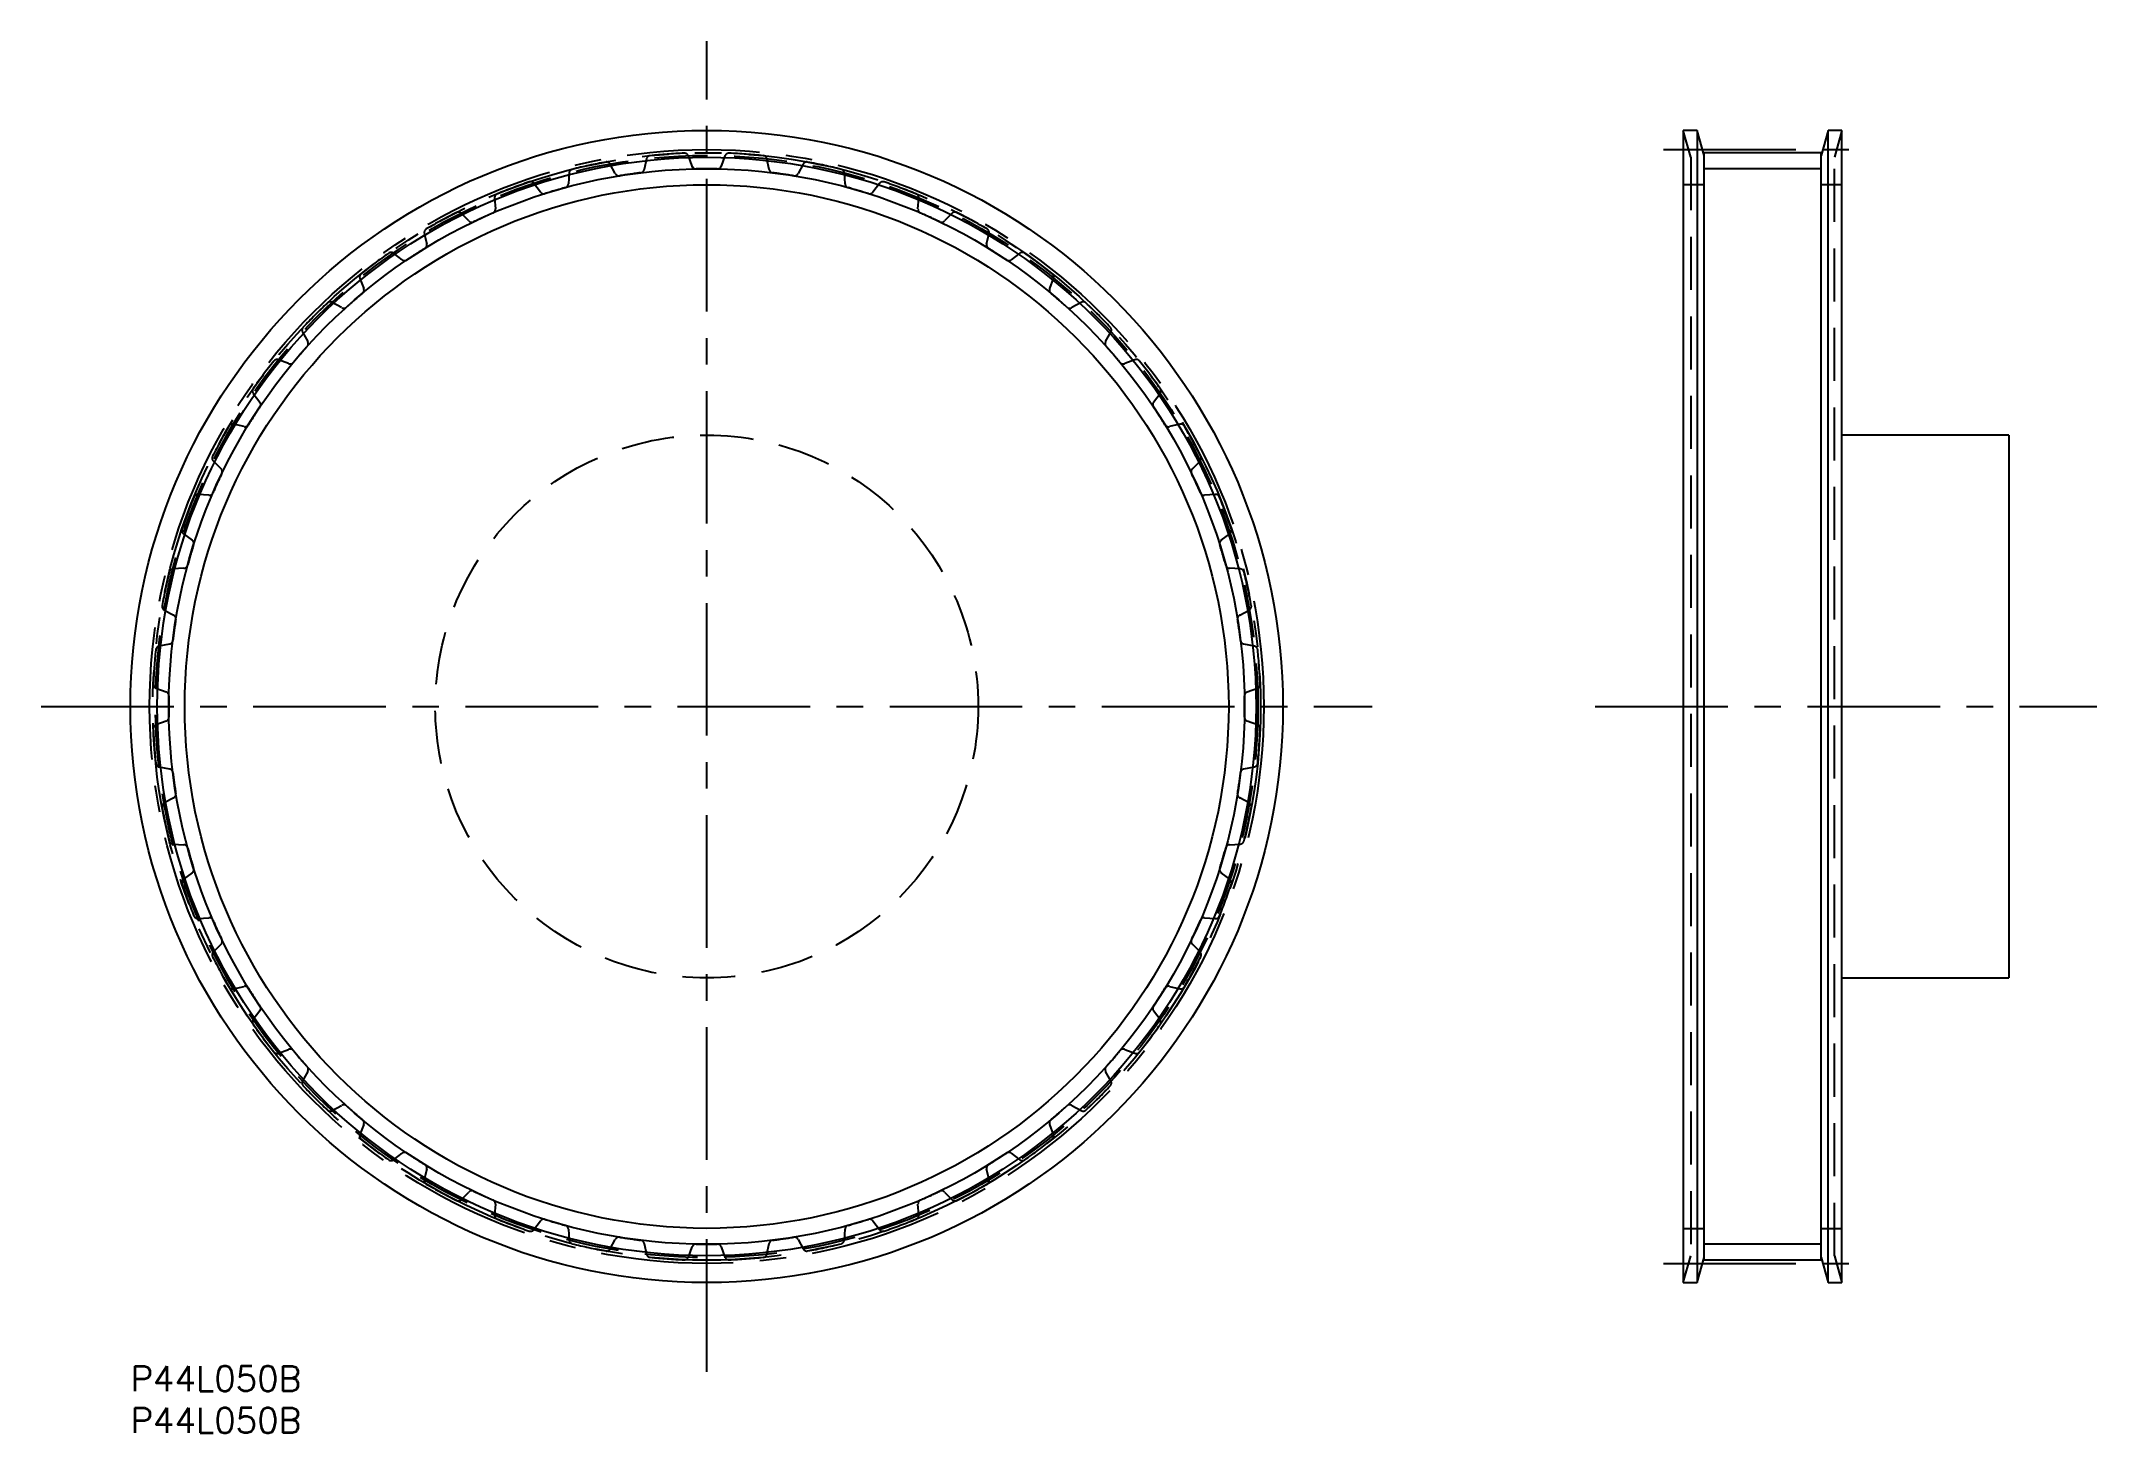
# Model space of a CAD drawing. Extents: x -11 to 235, y -8 to 159.
import ezdxf

# ---------------------------------------------------------------- set-up
doc = ezdxf.new("R2010")
doc.units = 0
doc.header["$LTSCALE"] = 0.5
for name, pattern in [('CENTER', [50.8, 31.75, -6.35, 6.35, -6.35]), ('DASHED', [19.05, 12.7, -6.35]), ('PHANTOM', [63.5, 31.75, -6.35, 6.35, -6.35, 6.35, -6.35])]:
    doc.linetypes.add(name, pattern=pattern)
for name, color, linetype in [('MSM_CENTER', 1, 'CENTER'), ('MSM_CONTINUOUS', 7, 'CONTINUOUS'), ('MSM_DASHED', 4, 'DASHED'), ('MSM_IMAGINARY', 6, 'PHANTOM'), ('MSM_NARROW', 5, 'CONTINUOUS'), ('MSM_PART_NUMBER', 7, 'CONTINUOUS')]:
    doc.layers.add(name, color=color, linetype=linetype)
doc.styles.get("Standard").update_dxf_attribs({"font": 'txt.shx', "height": 3, "bigfont": 'bigfont.shx'})

msp = doc.modelspace()

# ---------------------------------------------------------------- linework, layer by layer
at = {"layer": 'MSM_CENTER'}
for p, q in [((69, -0.69), (69, 158.7)), ((183.55, 145.7), (207.3, 145.7)), ((-10.69, 79), (148.7, 79)), ((175.4, 79), (235.46, 79)), ((183.55, 12.3), (207.3, 12.3))]:
    msp.add_line(p, q, dxfattribs=at)
msp.add_circle((69, 79), 66.7, dxfattribs=at)
at = {"layer": 'MSM_CONTINUOUS'}
for p, q in [((187.59, 148), (185.93, 148)), ((185.93, 148), (185.93, 10)), ((188.43, 145), (187.59, 148)), ((187.59, 148), (187.59, 10)), ((203.27, 148), (202.43, 145)), ((204.93, 148), (203.27, 148)), ((203.27, 10), (203.27, 148)), ((204.93, 10), (204.93, 148)), ((202.43, 145.32), (188.43, 145.32)), ((188.43, 12.68), (188.43, 145.32)), ((202.43, 12.68), (202.43, 145.32)), ((224.93, 111.5), (204.93, 111.5)), ((224.93, 111.5), (224.93, 46.5)), ((204.93, 46.5), (224.93, 46.5)), ((187.59, 10), (188.43, 13)), ((202.43, 12.68), (188.43, 12.68)), ((202.43, 13), (203.27, 10)), ((185.93, 10), (187.59, 10)), ((203.27, 10), (204.93, 10))]:
    msp.add_line(p, q, dxfattribs=at)
for radius in [69, 65.78, 62.5]:
    msp.add_circle((69, 79), radius, dxfattribs=at)
at = {"layer": 'MSM_DASHED'}
for p, q in [((186.83, 144.78), (185.93, 148)), ((204.93, 148), (204.03, 144.78)), ((52.52, 142.88), (52.44, 141.6)), ((58.06, 142.82), (57.45, 143.95)), ((61.78, 144.58), (61.52, 143.32)), ((67.25, 143.73), (66.81, 144.94)), ((71.19, 144.94), (70.75, 143.73)), ((76.48, 143.32), (76.22, 144.58)), ((80.55, 143.95), (79.94, 142.82)), ((85.56, 141.6), (85.48, 142.88)), ((186.83, 144.78), (186.83, 13.22)), ((204.03, 13.22), (204.03, 144.78)), ((49.09, 140.61), (48.32, 141.65)), ((89.68, 141.65), (88.91, 140.61)), ((188.43, 141.5), (185.93, 141.5)), ((204.93, 141.5), (202.43, 141.5)), ((40.52, 137.15), (39.62, 138.07)), ((43.6, 139.89), (43.7, 138.6)), ((94.3, 138.6), (94.4, 139.89)), ((98.38, 138.07), (97.48, 137.15)), ((35.19, 135.65), (35.48, 134.4)), ((102.52, 134.4), (102.81, 135.65)), ((32.54, 132.51), (31.51, 133.29)), ((106.49, 133.29), (105.46, 132.51)), ((27.47, 130.27), (27.93, 129.06)), ((110.07, 129.06), (110.53, 130.27)), ((25.29, 126.77), (24.17, 127.4)), ((113.83, 127.4), (112.71, 126.77)), ((20.6, 123.83), (21.23, 122.71)), ((116.77, 122.71), (117.4, 123.83)), ((18.94, 120.07), (17.73, 120.53)), ((120.27, 120.53), (119.06, 120.07)), ((14.71, 116.49), (15.49, 115.46)), ((122.51, 115.46), (123.29, 116.49)), ((13.6, 112.52), (12.35, 112.81)), ((125.65, 112.81), (124.4, 112.52)), ((9.93, 108.38), (10.85, 107.48)), ((127.15, 107.48), (128.07, 108.38)), ((9.4, 104.3), (8.11, 104.4)), ((129.89, 104.4), (128.6, 104.3)), ((6.35, 99.68), (7.39, 98.91)), ((130.61, 98.91), (131.65, 99.68)), ((6.4, 95.56), (5.12, 95.48)), ((132.88, 95.48), (131.6, 95.56)), ((4.05, 90.55), (5.18, 89.94)), ((132.82, 89.94), (133.95, 90.55)), ((4.68, 86.48), (3.42, 86.22)), ((134.58, 86.22), (133.32, 86.48)), ((3.06, 81.19), (4.27, 80.75)), ((133.73, 80.75), (134.94, 81.19)), ((4.27, 77.25), (3.06, 76.81)), ((134.94, 76.81), (133.73, 77.25)), ((3.42, 71.78), (4.68, 71.52)), ((133.32, 71.52), (134.58, 71.78)), ((5.18, 68.06), (4.05, 67.45)), ((133.95, 67.45), (132.82, 68.06)), ((5.12, 62.52), (6.4, 62.44)), ((131.6, 62.44), (132.88, 62.52)), ((7.39, 59.09), (6.35, 58.32)), ((131.65, 58.32), (130.61, 59.09)), ((8.11, 53.6), (9.4, 53.7)), ((128.6, 53.7), (129.89, 53.6)), ((10.85, 50.52), (9.93, 49.62)), ((128.07, 49.62), (127.15, 50.52)), ((12.35, 45.19), (13.6, 45.48)), ((124.4, 45.48), (125.65, 45.19)), ((15.49, 42.54), (14.71, 41.51)), ((123.29, 41.51), (122.51, 42.54)), ((17.73, 37.47), (18.94, 37.93)), ((119.06, 37.93), (120.27, 37.47)), ((21.23, 35.29), (20.6, 34.17)), ((117.4, 34.17), (116.77, 35.29)), ((24.17, 30.6), (25.29, 31.23)), ((112.71, 31.23), (113.83, 30.6)), ((27.93, 28.94), (27.47, 27.73)), ((110.53, 27.73), (110.07, 28.94)), ((31.51, 24.71), (32.54, 25.49)), ((105.46, 25.49), (106.49, 24.71)), ((35.48, 23.6), (35.19, 22.35)), ((102.81, 22.35), (102.52, 23.6)), ((39.62, 19.93), (40.52, 20.85)), ((97.48, 20.85), (98.38, 19.93)), ((43.7, 19.4), (43.6, 18.11)), ((48.32, 16.35), (49.09, 17.39)), ((88.91, 17.39), (89.68, 16.35)), ((94.4, 18.11), (94.3, 19.4)), ((52.44, 16.4), (52.52, 15.12)), ((57.45, 14.05), (58.06, 15.18)), ((79.94, 15.18), (80.55, 14.05)), ((85.48, 15.12), (85.56, 16.4)), ((185.93, 16.5), (188.43, 16.5)), ((202.43, 16.5), (204.93, 16.5)), ((61.52, 14.68), (61.78, 13.42)), ((66.81, 13.06), (67.25, 14.27)), ((70.75, 14.27), (71.19, 13.06)), ((76.22, 13.42), (76.48, 14.68)), ((185.93, 10), (186.83, 13.22)), ((204.03, 13.22), (204.93, 10))]:
    msp.add_line(p, q, dxfattribs=at)
for radius in [66, 32.5]:
    msp.add_circle((69, 79), radius, dxfattribs=at)
for centre, radius, start, end in [((69, 79), 66.32, 92.3146, 95.8672), ((66.34, 144.77), 0.5, 20, 92.3146), ((71.66, 144.77), 0.5, 87.6854, 160), ((69, 79), 66.32, 84.1328, 87.6854), ((53.02, 142.85), 0.5, 104.0491, 176.3636), ((69, 79), 66.32, 100.4964, 104.0491), ((57.01, 143.72), 0.5, 28.1818, 100.4964), ((58.5, 143.06), 0.5, 208.1818, 279.3098), ((69, 79), 64.41, 97.0539, 99.3098), ((61.03, 143.42), 0.5, 277.0538, 348.1818), ((62.27, 144.48), 0.5, 95.8672, 168.1818), ((67.72, 143.9), 0.5, 200, 271.128), ((69, 79), 64.41, 88.872, 91.128), ((70.28, 143.9), 0.5, 268.872, 340), ((75.73, 144.48), 0.5, 11.8182, 84.1328), ((76.97, 143.42), 0.5, 191.8182, 262.9461), ((69, 79), 64.41, 80.6902, 82.9461), ((79.5, 143.06), 0.5, 260.6902, 331.8182), ((80.99, 143.72), 0.5, 79.5036, 151.8182), ((69, 79), 66.32, 75.9509, 79.5036), ((84.98, 142.85), 0.5, 3.6364, 75.9509), ((44.1, 139.93), 0.5, 112.2309, 184.5455), ((69, 79), 66.32, 108.6782, 112.2309), ((47.92, 141.35), 0.5, 36.3636, 108.6782), ((49.49, 140.91), 0.5, 216.3636, 287.4916), ((69, 79), 64.41, 105.2357, 107.4916), ((51.94, 141.63), 0.5, 285.2357, 356.3636), ((86.06, 141.63), 0.5, 183.6364, 254.7643), ((69, 79), 64.41, 72.5084, 74.7643), ((88.51, 140.91), 0.5, 252.5084, 323.6364), ((90.08, 141.35), 0.5, 71.3218, 143.6364), ((69, 79), 66.32, 67.7691, 71.3218), ((93.9, 139.93), 0.5, 355.4545, 67.7691), ((69, 79), 66.32, 116.86, 120.4127), ((39.26, 137.72), 0.5, 44.5455, 116.86), ((69, 79), 64.41, 113.4175, 115.6734), ((43.2, 138.56), 0.5, 293.4175, 4.5455), ((94.8, 138.56), 0.5, 175.4545, 246.5825), ((69, 79), 64.41, 64.3266, 66.5825), ((98.74, 137.72), 0.5, 63.14, 135.4545), ((69, 79), 66.32, 59.5873, 63.14), ((35.68, 135.76), 0.5, 120.4127, 192.7273), ((40.88, 137.5), 0.5, 224.5455, 295.6734), ((97.12, 137.5), 0.5, 244.3266, 315.4545), ((102.32, 135.76), 0.5, 347.2727, 59.5873), ((69, 79), 66.32, 125.0418, 128.5945), ((31.21, 132.89), 0.5, 52.7273, 125.0418), ((69, 79), 64.41, 121.5993, 123.8552), ((34.99, 134.29), 0.5, 301.5993, 12.7273), ((103.01, 134.29), 0.5, 167.2727, 238.4007), ((69, 79), 64.41, 56.1448, 58.4007), ((106.79, 132.89), 0.5, 54.9582, 127.2727), ((69, 79), 66.32, 51.4055, 54.9582), ((27.94, 130.44), 0.5, 128.5945, 200.9091), ((32.84, 132.9), 0.5, 232.7273, 303.8552), ((105.16, 132.9), 0.5, 236.1447, 307.2727), ((110.06, 130.44), 0.5, 339.0909, 51.4055), ((69, 79), 64.41, 129.7811, 132.0371), ((27.47, 128.88), 0.5, 309.7811, 20.9091), ((110.53, 128.88), 0.5, 159.0909, 230.2189), ((69, 79), 64.41, 47.9629, 50.2189), ((69, 79), 66.32, 133.2237, 136.7763), ((23.92, 126.96), 0.5, 60.9091, 133.2237), ((25.54, 127.21), 0.5, 240.9091, 312.0371), ((112.46, 127.21), 0.5, 227.9629, 299.0909), ((114.08, 126.96), 0.5, 46.7763, 119.0909), ((69, 79), 66.32, 43.2237, 46.7763), ((21.04, 124.08), 0.5, 136.7763, 209.0909), ((116.96, 124.08), 0.5, 330.9091, 43.2237), ((69, 79), 64.41, 137.9629, 140.2189), ((20.79, 122.46), 0.5, 317.9629, 29.0909), ((117.21, 122.46), 0.5, 150.9091, 222.0371), ((69, 79), 64.41, 39.7811, 42.0371), ((69, 79), 66.32, 141.4055, 144.9582), ((17.56, 120.06), 0.5, 69.0909, 141.4055), ((19.12, 120.53), 0.5, 249.0909, 320.2189), ((118.88, 120.53), 0.5, 219.7811, 290.9091), ((120.44, 120.06), 0.5, 38.5945, 110.9091), ((69, 79), 66.32, 35.0418, 38.5945), ((15.11, 116.79), 0.5, 144.9582, 217.2727), ((122.89, 116.79), 0.5, 322.7273, 35.0418), ((69, 79), 64.41, 146.1448, 148.4007), ((15.1, 115.16), 0.5, 326.1447, 37.2727), ((122.9, 115.16), 0.5, 142.7273, 213.8552), ((69, 79), 64.41, 31.5993, 33.8552), ((69, 79), 66.32, 149.5873, 153.14), ((12.24, 112.32), 0.5, 77.2727, 149.5873), ((13.71, 113.01), 0.5, 257.2727, 328.4007), ((124.29, 113.01), 0.5, 211.5993, 282.7273), ((125.76, 112.32), 0.5, 30.4127, 102.7273), ((69, 79), 66.32, 26.86, 30.4127), ((10.28, 108.74), 0.5, 153.14, 225.4545), ((127.72, 108.74), 0.5, 314.5455, 26.86), ((69, 79), 64.41, 154.3266, 156.5825), ((10.5, 107.12), 0.5, 334.3266, 45.4545), ((127.5, 107.12), 0.5, 134.5455, 205.6734), ((69, 79), 64.41, 23.4175, 25.6734), ((69, 79), 66.32, 157.7691, 161.3218), ((8.07, 103.9), 0.5, 85.4545, 157.7691), ((9.44, 104.8), 0.5, 265.4545, 336.5825), ((128.56, 104.8), 0.5, 203.4175, 274.5455), ((129.93, 103.9), 0.5, 22.2309, 94.5455), ((69, 79), 66.32, 18.6782, 22.2309), ((6.65, 100.08), 0.5, 161.3218, 233.6364), ((7.09, 98.51), 0.5, 342.5084, 53.6364), ((130.91, 98.51), 0.5, 126.3636, 197.4916), ((131.35, 100.08), 0.5, 306.3636, 18.6782), ((69, 79), 64.41, 162.5084, 164.7643), ((69, 79), 64.41, 15.2357, 17.4916), ((69, 79), 66.32, 165.9509, 169.5036), ((5.15, 94.98), 0.5, 93.6364, 165.9509), ((6.37, 96.06), 0.5, 273.6364, 344.7643), ((131.63, 96.06), 0.5, 195.2357, 266.3636), ((132.85, 94.98), 0.5, 14.0491, 86.3636), ((69, 79), 66.32, 10.4964, 14.0491), ((4.28, 90.99), 0.5, 169.5036, 241.8182), ((133.72, 90.99), 0.5, 298.1818, 10.4964), ((69, 79), 64.41, 170.6902, 172.9461), ((4.94, 89.5), 0.5, 350.6902, 61.8182), ((133.06, 89.5), 0.5, 118.1818, 189.3098), ((69, 79), 64.41, 7.0539, 9.3098), ((3.52, 85.73), 0.5, 101.8182, 174.1328), ((4.58, 86.97), 0.5, 281.8182, 352.9461), ((133.42, 86.97), 0.5, 187.0538, 258.1818), ((134.48, 85.73), 0.5, 5.8672, 78.1818), ((69, 79), 66.32, 174.1328, 177.6854), ((69, 79), 66.32, 2.3146, 5.8672), ((3.23, 81.66), 0.5, 177.6854, 250), ((134.77, 81.66), 0.5, 290, 2.3146), ((4.1, 80.28), 0.5, 358.872, 70), ((69, 79), 64.41, 178.872, 181.128), ((133.9, 80.28), 0.5, 110, 181.128), ((69, 79), 64.41, 358.872, 1.128), ((3.23, 76.34), 0.5, 110, 182.3146), ((69, 79), 66.32, 182.3146, 185.8672), ((4.1, 77.72), 0.5, 290, 1.128), ((133.9, 77.72), 0.5, 178.872, 250), ((134.77, 76.34), 0.5, 357.6854, 70), ((69, 79), 66.32, 354.1328, 357.6854), ((3.52, 72.27), 0.5, 185.8672, 258.1818), ((4.58, 71.03), 0.5, 7.0538, 78.1818), ((133.42, 71.03), 0.5, 101.8182, 172.9461), ((134.48, 72.27), 0.5, 281.8182, 354.1328), ((69, 79), 64.41, 187.0539, 189.3098), ((69, 79), 64.41, 350.6902, 352.9461), ((4.28, 67.01), 0.5, 118.1818, 190.4964), ((69, 79), 66.32, 190.4964, 194.0491), ((4.94, 68.5), 0.5, 298.1818, 9.3098), ((133.06, 68.5), 0.5, 170.6902, 241.8182), ((69, 79), 66.32, 345.9509, 349.5036), ((133.72, 67.01), 0.5, 349.5036, 61.8182), ((5.15, 63.02), 0.5, 194.0491, 266.3636), ((6.37, 61.94), 0.5, 15.2357, 86.3636), ((69, 79), 64.41, 195.2357, 197.4916), ((69, 79), 64.41, 342.5084, 344.7643), ((131.63, 61.94), 0.5, 93.6364, 164.7643), ((132.85, 63.02), 0.5, 273.6364, 345.9509), ((7.09, 59.49), 0.5, 306.3636, 17.4916), ((130.91, 59.49), 0.5, 162.5084, 233.6364), ((6.65, 57.92), 0.5, 126.3636, 198.6782), ((69, 79), 66.32, 198.6782, 202.2309), ((69, 79), 66.32, 337.7691, 341.3218), ((131.35, 57.92), 0.5, 341.3218, 53.6364), ((8.07, 54.1), 0.5, 202.2309, 274.5455), ((9.44, 53.2), 0.5, 23.4175, 94.5455), ((69, 79), 64.41, 203.4175, 205.6734), ((69, 79), 64.41, 334.3266, 336.5825), ((128.56, 53.2), 0.5, 85.4545, 156.5825), ((129.93, 54.1), 0.5, 265.4545, 337.7691), ((10.28, 49.26), 0.5, 134.5455, 206.86), ((10.5, 50.88), 0.5, 314.5455, 25.6734), ((127.5, 50.88), 0.5, 154.3266, 225.4545), ((127.72, 49.26), 0.5, 333.14, 45.4545), ((69, 79), 66.32, 206.86, 210.4127), ((69, 79), 66.32, 329.5873, 333.14), ((12.24, 45.68), 0.5, 210.4127, 282.7273), ((13.71, 44.99), 0.5, 31.5993, 102.7273), ((69, 79), 64.41, 211.5993, 213.8552), ((69, 79), 64.41, 326.1448, 328.4007), ((124.29, 44.99), 0.5, 77.2727, 148.4007), ((125.76, 45.68), 0.5, 257.2727, 329.5873), ((15.1, 42.84), 0.5, 322.7273, 33.8552), ((122.9, 42.84), 0.5, 146.1447, 217.2727), ((15.11, 41.21), 0.5, 142.7273, 215.0418), ((69, 79), 66.32, 215.0418, 218.5945), ((69, 79), 66.32, 321.4055, 324.9582), ((122.89, 41.21), 0.5, 324.9582, 37.2727), ((17.56, 37.94), 0.5, 218.5945, 290.9091), ((19.12, 37.47), 0.5, 39.7811, 110.9091), ((69, 79), 64.41, 219.7811, 222.0371), ((69, 79), 64.41, 317.9629, 320.2189), ((118.88, 37.47), 0.5, 69.0909, 140.2189), ((120.44, 37.94), 0.5, 249.0909, 321.4055), ((20.79, 35.54), 0.5, 330.9091, 42.0371), ((117.21, 35.54), 0.5, 137.9629, 209.0909), ((21.04, 33.92), 0.5, 150.9091, 223.2237), ((69, 79), 66.32, 223.2237, 226.7763), ((69, 79), 66.32, 313.2237, 316.7763), ((116.96, 33.92), 0.5, 316.7763, 29.0909), ((23.92, 31.04), 0.5, 226.7763, 299.0909), ((25.54, 30.79), 0.5, 47.9629, 119.0909), ((69, 79), 64.41, 227.9629, 230.2189), ((69, 79), 64.41, 309.7811, 312.0371), ((112.46, 30.79), 0.5, 60.9091, 132.0371), ((114.08, 31.04), 0.5, 240.9091, 313.2237), ((27.94, 27.56), 0.5, 159.0909, 231.4055), ((69, 79), 66.32, 231.4055, 234.9582), ((27.47, 29.12), 0.5, 339.0909, 50.2189), ((69, 79), 66.32, 305.0418, 308.5945), ((110.53, 29.12), 0.5, 129.7811, 200.9091), ((110.06, 27.56), 0.5, 308.5945, 20.9091), ((31.21, 25.11), 0.5, 234.9582, 307.2727), ((32.84, 25.1), 0.5, 56.1447, 127.2727), ((69, 79), 64.41, 236.1448, 238.4007), ((69, 79), 64.41, 301.5993, 303.8552), ((105.16, 25.1), 0.5, 52.7273, 123.8552), ((106.79, 25.11), 0.5, 232.7273, 305.0418), ((35.68, 22.24), 0.5, 167.2727, 239.5873), ((34.99, 23.71), 0.5, 347.2727, 58.4007), ((103.01, 23.71), 0.5, 121.5993, 192.7273), ((102.32, 22.24), 0.5, 300.4127, 12.7273), ((69, 79), 66.32, 239.5873, 243.14), ((39.26, 20.28), 0.5, 243.14, 315.4545), ((40.88, 20.5), 0.5, 64.3266, 135.4545), ((69, 79), 64.41, 244.3266, 246.5825), ((43.2, 19.44), 0.5, 355.4545, 66.5825), ((94.8, 19.44), 0.5, 113.4175, 184.5455), ((69, 79), 64.41, 293.4175, 295.6734), ((97.12, 20.5), 0.5, 44.5455, 115.6734), ((98.74, 20.28), 0.5, 224.5455, 296.86), ((69, 79), 66.32, 296.86, 300.4127), ((44.1, 18.07), 0.5, 175.4545, 247.7691), ((69, 79), 66.32, 247.7691, 251.3218), ((49.49, 17.09), 0.5, 72.5084, 143.6364), ((69, 79), 64.41, 252.5084, 254.7643), ((69, 79), 64.41, 285.2357, 287.4916), ((88.51, 17.09), 0.5, 36.3636, 107.4916), ((69, 79), 66.32, 288.6782, 292.2309), ((93.9, 18.07), 0.5, 292.2309, 4.5455), ((47.92, 16.65), 0.5, 251.3218, 323.6364), ((51.94, 16.37), 0.5, 3.6364, 74.7643), ((53.02, 15.15), 0.5, 183.6364, 255.9509), ((58.5, 14.94), 0.5, 80.6902, 151.8182), ((69, 79), 64.41, 260.6902, 262.9461), ((61.03, 14.58), 0.5, 11.8182, 82.9461), ((76.97, 14.58), 0.5, 97.0538, 168.1818), ((69, 79), 64.41, 277.0539, 279.3098), ((79.5, 14.94), 0.5, 28.1818, 99.3098), ((84.98, 15.15), 0.5, 284.0491, 356.3636), ((86.06, 16.37), 0.5, 105.2357, 176.3636), ((90.08, 16.65), 0.5, 216.3636, 288.6782), ((69, 79), 66.32, 255.9509, 259.5036), ((57.01, 14.28), 0.5, 259.5036, 331.8182), ((62.27, 13.52), 0.5, 191.8182, 264.1328), ((69, 79), 66.32, 264.1328, 267.6854), ((66.34, 13.23), 0.5, 267.6854, 340), ((67.72, 14.1), 0.5, 88.872, 160), ((69, 79), 64.41, 268.872, 271.128), ((70.28, 14.1), 0.5, 20, 91.128), ((71.66, 13.23), 0.5, 200, 272.3146), ((69, 79), 66.32, 272.3146, 275.8672), ((75.73, 13.52), 0.5, 275.8672, 348.1818), ((80.99, 14.28), 0.5, 208.1818, 280.4964), ((69, 79), 66.32, 280.4964, 284.0491)]:
    msp.add_arc(centre, radius, start, end, dxfattribs=at)
at = {"layer": 'MSM_IMAGINARY'}
msp.add_circle((69, 79), 66.32, dxfattribs=at)
at = {"layer": 'MSM_NARROW'}
for p, q in [((67.38, 143.39), (67.25, 143.73)), ((70.62, 143.39), (70.75, 143.73)), ((202.43, 143.41), (188.43, 143.41)), ((202.43, 14.59), (188.43, 14.59))]:
    msp.add_line(p, q, dxfattribs=at)
msp.add_circle((69, 79), 64.41, dxfattribs=at)

# ---------------------------------------------------------------- texts
at = {"layer": 'MSM_PART_NUMBER', "linetype": 'CONTINUOUS'}
for p in [(0, -3), (0, -8)]:
    msp.add_text('P44L050B', height=3, dxfattribs=at).set_placement(p)

doc.saveas('drawing.dxf')
